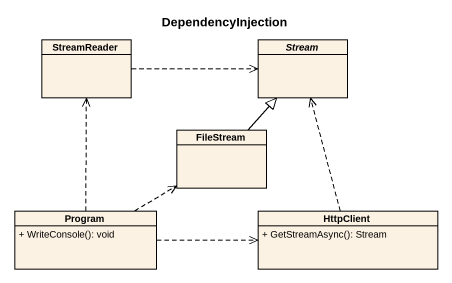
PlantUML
@startuml
title DependencyInjection
hide circle
hide empty members
skinparam classAttributeIconSize 0
class StreamReader
abstract class Stream
class FileStream
class Program {
  + WriteConsole(): void
}
class HttpClient {
  + GetStreamAsync(): Stream
}
StreamReader .right.> Stream
FileStream -up-|> Stream
Program .up.> StreamReader
Program .right.> FileStream
Program .right.> HttpClient
HttpClient .up.> Stream
@enduml
